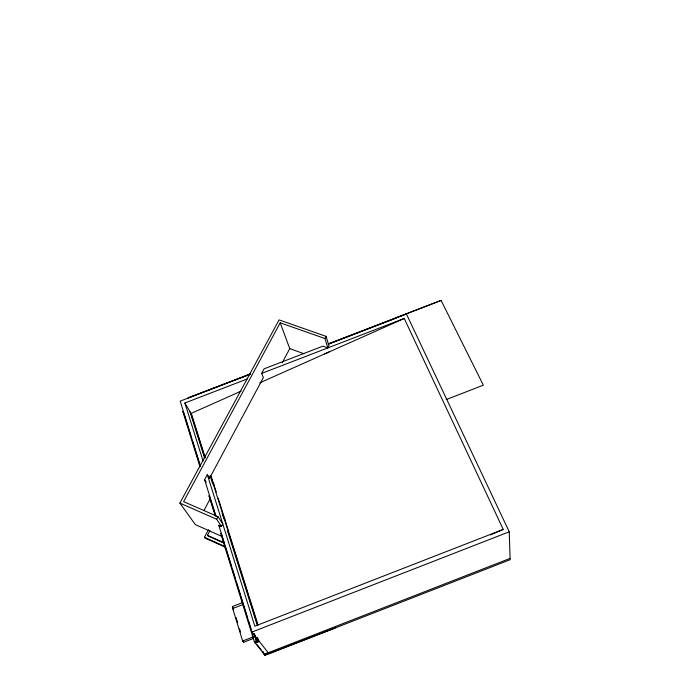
<?xml version="1.0" encoding="UTF-8"?>
<svg xmlns="http://www.w3.org/2000/svg" width="690" height="690" viewBox="0 0 690 690"><rect width="100%" height="100%" fill="white"/><g stroke="black" fill="none" stroke-linecap="round" stroke-linejoin="round"><path stroke-width="1.03" d="M216.099 516.612L204.62 479.697L207.328 474.634L209.57 478.213L263.399 377.542L261.631 373.419L264.106 368.805L322.903 346.156L327.853 347.907L328.957 345.75L326.077 336.349L279.079 319.901L179.874 503.088L195.356 524.616L222.301 536.596M327.853 347.907L324.956 338.523L326.077 336.349M268.971 653.706L251.988 632.04L218.799 525.297L221.499 526.487L222.801 523.986L218.006 516.698L183.592 501.647L280.218 322.825L324.956 338.523M225.13 547.127L205.085 538.14L204.464 537.277L208.44 529.696M224.345 543.289L207.914 535.94L207.457 535.293L209.95 530.515M221.499 526.487L216.677 519.234L218.006 516.698M203.921 510.566L209.907 499.258M282.236 362.759L289.74 348.605L280.218 322.825M255.455 637.198L254.541 634.05M241.112 391.152L191.009 413.474L204.939 457.668M259.776 382.829L404.237 318.47L503.243 529.42L490.409 534.914M253.308 638.5L243.639 642.269L242.63 641.045L232.728 608.528L242.768 604.621M503.243 529.42L254.834 626.192L207.328 474.634M251.988 632.04L509.246 531.8L406.419 313.976L328.345 344.06M242.63 641.045L253.299 636.887M255.49 638.742L257.551 637.94L258.215 640.044M256.154 640.846L258.327 639.932L258.457 640.355L254.386 641.933L220.653 533.336M255.447 642.649L259.224 641.174M259.311 641.45L255.257 643.037L254.748 641.372M262.821 651.334L263.632 652.982L262.373 651.394M510.082 558.4L264.21 654.31L268.134 652.783M264.753 654.991L268.66 653.465M268.798 653.637L335.262 627.926M265.02 655.327L510.126 559.711L509.246 531.8M232.728 608.528L233.168 609.098L232.392 606.545L242.397 602.646M250.099 374.014L187.999 397.94L249.513 374.558M328.216 343.922L441.1 300.426L483.345 385.193L446.249 399.553M250.599 374.006L180.185 401.132L200.411 466.155M328.975 343.948L396.371 317.978M203.084 461.084L184.877 402.995L247.132 379.008M261.631 373.419L404.237 318.47M324.619 353.944L329.104 351.943M256.318 637.793L255.274 637.638L254.205 634.179M289.74 348.605L303.841 353.677M179.874 503.088L216.677 519.234M207.457 535.293L223.905 542.642M204.464 537.277L225.501 546.704M263.364 653.085L265.158 655.5L254.386 641.933M256.706 644.244L261.113 649.799M232.392 606.545L233.608 609.356M218.799 525.297L219.92 526.97M204.62 479.697L206.232 482.232M183.773 413.077L182.798 411.456L199.979 466.75M184.877 402.995L191.596 414.457L205.215 457.668M213.374 482.94L216.28 492.151M218.221 498.292L223.06 513.653M225.561 521.588L228.804 531.869M211.028 476.091L213.926 485.303L212.382 482.819L210.139 475.712M247.348 591.114L229.227 533.646L227.717 531.343L257.284 625.252M247.624 592.003L248.736 595.522M249.021 596.402L257.732 624.045M210.778 476.178L257.775 625.312M190 411.74L204.706 458.445M209.044 476.548L209.57 478.213M257.525 638L258.155 640.018M255.611 637.543L256.887 641.622M253.98 633.601L256.206 640.76M184.092 414.095L187.904 426.36M188.534 428.404L190.759 435.554M192.665 441.686L200.29 466.216M215.513 515.18L208.967 495.687L215.202 515.784M221.576 534.698L224.44 543.893M225.069 545.937L231.426 566.361M232.694 570.449L234.919 577.599M236.825 583.731L240.318 594.97M240.948 597.005L247.305 617.438M248.572 621.526L250.798 628.676M252.704 634.809L253.653 637.87M236.118 617.585L237.679 622.725M239.559 628.9L240.508 631.98M243.009 640.208L243.639 642.269M397.319 317.297L441.1 300.426M225.242 520.562L223.715 518.207L222.18 513.334L223.707 515.697L225.242 520.562"/></g></svg>
